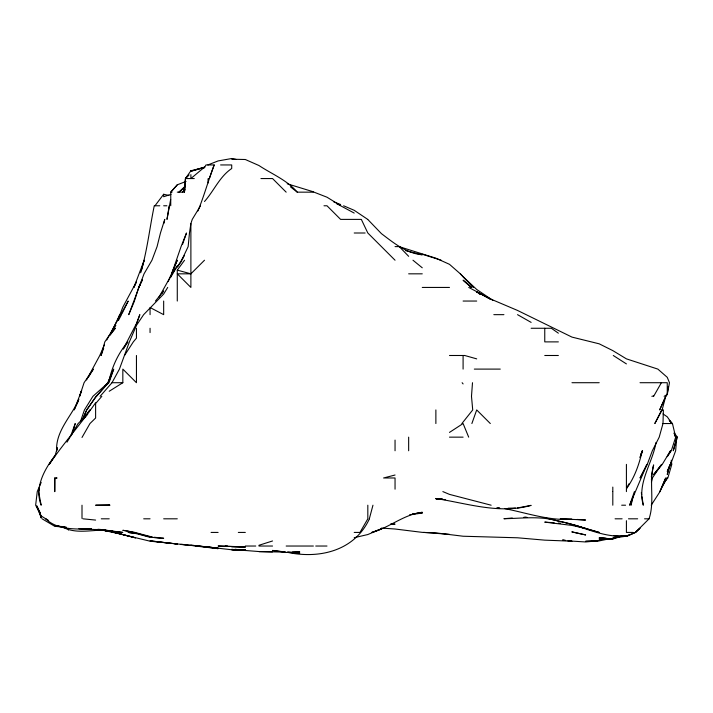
<?xml version="1.0" encoding="UTF-8"?>
<svg xmlns="http://www.w3.org/2000/svg" width="713" height="713" viewBox="0 0 713 713"><rect width="100%" height="100%" fill="white"/><g stroke="black" fill="none" stroke-linecap="round" stroke-linejoin="round"><path stroke-width="1.07" d="M170.737 205.772L170.772 192.162L177.279 184.801L186.031 181.441M54.705 491.596L54.785 477.977L57.085 477.977L54.785 478.628M208.196 182.742L208.285 178.553L208.419 182.742M472.496 382.712L471.489 396.321L472.719 409.93L461.899 423.54M185.086 189.025L184.382 192.162L185.442 178.553L190.888 170.79L204.497 167.359M184.382 192.162L185.46 178.553L188.847 174.961L185.46 178.553L194.275 178.553M676.655 438.201L675.648 450.759L670.603 464.368L667.252 471.418L670.211 464.368L667.252 474.43L669.65 465.375M665.701 396.321L667.252 394.467L668.072 386.981M651.37 480.072L651.629 477.977M159.783 205.772L154.258 205.772C149.623 228.133 147.208 250.824 140.675 272.785M200.513 205.772L192.252 219.39L190.888 223.579L189.471 232.999L188.152 246.609L181.681 260.218L182.813 258.4M631.673 501.016L631.023 505.205L634.418 491.596L629.641 505.205L646.949 464.368L640.051 477.977L647.261 464.368L652.342 450.759L659.213 437.149L662.992 423.54L663.384 409.93L662.332 409.93M169.204 205.772L166.994 219.39L170.657 199.497M664.142 396.321L667.252 394.467L669.471 382.712L667.252 377.32L657.858 369.102L626.415 358.862L612.806 350.609L599.196 343.826L571.978 337.106L517.531 310.44L490.312 298.881L468.762 287.437M651.352 476.89L653.634 464.903C648.705 482.603 654.989 501.239 649.053 518.814L635.461 532.424L626.415 536.39L613.857 535.802M163.883 223.41L164.765 219.39L160.452 232.999L157.074 246.609L151.958 260.218L144.044 273.828L128.741 314.656L134.472 301.046M656.049 442.39C652.413 463.664 636.887 482.754 643.286 505.205L641.976 496.827M651.397 482.166L652.359 477.977L661.619 464.368M675.149 443.433L673.295 450.759L677.35 437.149L674.195 432.898M675.683 441.338L676.477 438.201M369.325 518.814L372.961 505.205M665.773 396.321L659.668 409.93L665.737 396.321L662.11 409.93L654.828 423.54L661.744 409.93M141.308 270.69L144.195 260.218L133.91 287.437L136.45 281.822L122.832 307.143L118.269 318.845L119.784 314.656L110.479 334.254M80.417 421.65L84.446 409.93L92.922 396.321L108.198 382.712L113.706 369.102L109.223 382.132M39.429 488.53L38.555 491.596L41.176 505.205C34.251 487.692 44.251 469.591 54.785 455.928L49.242 464.368C63.662 443.103 80.952 423.923 95.613 402.756M55.07 455.66L57.45 447.621M72.182 434.012L75.213 423.54L70.694 436.106M57.245 448.664L56.621 450.759C55.587 430.848 71.514 416.437 78.929 399.235M134.748 300.111L138.705 287.437L142.475 279.656L138.634 287.437L140.318 284.719M167.715 287.437L163.669 294.032L143.643 314.656L136.45 325.386L129.383 341.884L119.436 369.102L112.003 382.712L100.105 396.321M197.902 211.012C204.15 195.941 208.348 180.184 214.185 164.944L205.941 164.944L204.497 167.805L204.497 167.118L190.888 171.245L190.888 170.79M183.116 192.162L185.113 185.888M182.492 244.514L186.485 232.999L181.066 246.609L171.664 273.828L177.279 260.218L168.197 281.608M209.355 178.553L214.185 164.944M471.881 423.54L476.703 409.93L490.312 423.54M103.679 348.158L101.077 355.493L104.82 341.884L109.223 335.413L115.292 328.265L109.829 335.493M136.789 323.239L139.837 314.656L136.45 323.586L123.34 348.898M111.433 374.156L109.223 380.225C112.226 366.108 118.536 352.908 127.85 341.884L123.394 348.898M111.433 373.977L107.779 382.712L105.631 385.109M41.176 482.407L37.254 491.596L35.65 505.205L41.176 515.945L45.748 518.814M82.432 419.859L86.71 409.93L95.613 396.936L108.403 382.712L95.613 397.382L86.71 409.93L82.004 420.643M104.472 344.798L99.775 355.493L86.54 379.984M135.55 326.233L136.45 324.192M171.744 273.828L173.446 269.995M78.234 401.178L74.17 409.93L81.638 390.51L79.598 396.321L84.072 382.712L93.358 369.102L88.341 377.266M170.452 277.714L177.279 265.994L172.074 273.828L158.937 297.276M67.004 442.176L78.118 423.54L87.708 414.289M121.941 313.756L128.197 301.046L106.745 340.003M626.415 491.596L626.415 488.69L628.911 483.824M369.423 518.814C354.619 550.801 319.397 559.277 287.205 552.272L299.772 553.181L288.257 552.21M640.541 454.689L642.582 450.759L640.024 457.514L642.288 450.759C639.169 464.199 634.704 477.478 626.415 488.69M114.793 327.294L115.827 325.351M118.403 320.494L121.495 314.656M88.323 412.649L89.891 409.93L82.004 420.01M653.634 396.321L661.388 382.712M664.186 482.523L666.905 477.977L659.801 491.596L665.692 477.977L659.988 491.596L651.219 505.205M177.279 192.162L182.662 192.162L184.311 189.444M662.707 485.241L667.252 477.977M184.355 255.682L177.279 267.045L181.681 261.074M124.517 355.493L133.322 341.884L136.45 338.14L136.45 328.265M161.806 293.72L163.669 290.966L155.443 301.046M177.279 301.046L177.279 270.129L184.569 260.218M154.979 205.772L163.669 194.257L168.901 195.487M182.662 192.162L184.56 189.667M204.497 201.503C214.069 190.736 219.479 176.771 231.716 168.5L231.716 164.944L220.593 164.944M660.951 465.224L653.634 474.591L662.261 464.368L670.496 450.759L667.252 456.641L671.298 450.759L675.692 437.149L672.448 423.54L669.48 420.412M101.825 396.321L95.613 403.558L95.613 418.032L89.963 423.54L82.004 437.461M177.279 184.81L170.772 192.162L172.038 192.162M105.907 385.109L108.118 382.712L104.437 386.446M190.888 223.579L190.888 287.437L177.279 273.828L190.888 273.828L204.497 260.218M664.962 481.07L667.84 477.977L671.798 464.368L671.254 460.188M185.318 186.057L178.963 192.162L185.318 186.503M105.765 385.697L108.884 382.712M635.497 532.424L640.024 528.146L635.461 532.424L626.415 536.39M204.497 167.118L190.888 178.553L190.888 174.649M85.631 416.891L82.004 419.369L85.631 417.052M449.484 432.408L463.094 423.54L468.691 437.149M109.223 391.259L122.832 382.712L122.832 369.102L136.45 382.712L136.45 355.493M630.114 534.313L626.415 536.194L612.806 538.048L615.952 537.254M207.875 164.944L218.107 160.933L231.716 158.527L235.905 159.4M620.132 536.675L612.806 539.064L599.196 537.754L612.806 539.01L599.196 538.458L605.48 538.297M170.995 194.355L163.669 196.726L163.669 194.257M258.935 545.285L272.553 540.971M190.888 171.245L204.497 167.528M395.047 475.018L383.576 477.977L395.047 477.977L395.047 489.18M354.209 537.7L367.819 534.536L381.428 528.823L371.794 532.424C389.458 527.673 403.745 514.412 422.265 512.299L412.836 514.046M609.668 538.734L599.196 540.909L585.587 541.301L597.102 540.802M651.851 396.321L653.634 395.956M517.531 507.95L531.14 505.365C499.43 514.403 467.256 503.36 435.875 498.539L442.158 499.243M409.699 514.688L422.265 513.093L417.025 513.538M598.154 540.81L585.587 541.96L567.789 540.846M412.836 513.904L414.93 513.725M512.299 518.021L503.922 518.716C522.05 518.422 540.704 515.677 558.368 521.158C581.247 525.231 602.654 538.44 626.415 535.864L621.183 535.82M523.814 517.46L526.96 517.29M106.085 530.16C91.389 529.688 74.749 534.661 61.594 526.399M523.814 517.344L525.909 517.264M508.111 508.217L515.437 508.004M292.437 552.031L299.772 551.942L286.163 552.423L272.553 550.436L285.111 551.942M260.931 178.553L272.553 178.553L286.163 192.162M290.432 186.824L297.268 192.162L314.032 192.162L326.991 197.207L340.6 205.594L336.714 203.802M163.669 205.772L166.887 205.772M323.987 205.772L326.991 205.772L340.6 219.39L361.331 219.39L367.819 232.999L395.047 260.218M340.6 205.772L354.209 213.071M354.209 232.999L365.118 232.999M395.047 246.609L399.262 246.609L408.656 256.324M408.656 273.828L422.265 273.828M422.265 287.437L449.484 287.437M463.094 301.046L476.703 301.046M493.824 314.656L503.922 314.656M531.14 328.265L551.372 328.265L558.368 333.176M558.368 341.884L544.759 341.884L544.759 328.265M449.484 355.493L464.724 355.493L476.703 358.871M544.759 355.493L558.368 355.493M474.314 369.102L500.268 369.102M112.003 382.712L122.832 382.712M571.978 382.712L599.196 382.712M640.024 382.712L667.252 382.712L667.252 394.467M662.422 423.54L672.448 423.54M449.484 437.149L463.094 437.149M674.614 435.34L675.746 437.149L677.35 437.149M621.674 505.205L625.568 505.205M101.273 518.814L109.223 518.814M143.696 518.814L150.06 518.814M163.669 518.814L177.279 518.814M615.069 518.814L622.119 518.814M628.474 518.814L637.663 518.814M644.561 518.814L649.053 518.814M211.066 532.424L218.107 532.424M238.32 532.424L245.325 532.424M354.209 532.424L359.976 532.424L367.819 518.814L367.819 505.205M381.428 528.075L395.047 529.01L422.265 532.37L435.875 532.878L463.094 536.229L517.531 537.789L544.759 540.151L571.978 541.203L568.831 540.819M633.082 532.424L626.415 532.424L626.415 520.722M225.21 546.033L227.527 546.033M245.325 546.033L255.753 546.033M258.935 546.033L272.553 546.033M286.163 546.033L313.381 546.033M315.734 546.033L326.991 546.033M231.716 546.844L245.325 546.987L218.107 546.033L245.325 546.844M442.158 498.797L435.875 498.77L445.295 499.67M390.858 524.153L395.047 524.171L390.858 524.055M231.716 159.213L245.325 159.507L258.935 165.514C271.956 174.141 286.884 179.961 297.268 192.162M82.004 528.716L91.424 529.206C75.836 528.805 57.762 530.454 45.632 518.814M285.111 552.12L258.935 551.55L231.716 549.402L240.094 549.973M423.709 532.424L449.484 534.34M243.231 550.106L245.325 550.302L231.716 549.732L245.325 549.67L231.716 549.768L197.216 545.793M497.638 507.995L499.733 508.111L496.596 507.986M558.368 523.075L560.463 523.19M89.33 528.672L91.424 528.796M97.708 529.322L115.506 532.424L103.991 530.169M242.188 550.115L245.325 550.329M577.209 519.447L585.587 520.027L560.24 518.814L571.978 519.269C549.09 520.846 527.112 513.048 504.973 508.654M554.179 522.781L544.759 522.121L571.978 525.419L585.587 528.44L573.02 524.527M181.467 544.358L185.656 544.67M180.416 544.411L218.107 548.074L150.06 541.194L122.832 534.625L135.399 537.807M195.46 546.033L218.107 548.645L204.497 546.737M66.3 527.308L54.785 526.328L42.094 518.814M88.287 528.725L91.424 529.028M235.905 549.411L239.051 549.705M172.047 543.475L150.06 540.837L177.279 544.046L174.132 543.68M82.966 518.814L95.613 520.08M152.154 537.032L136.45 532.861M154.249 537.254L163.669 538.244C149.48 538.689 136.7 531.969 122.832 530.312L134.98 532.424M95.613 529.429L106.085 530.561M190.888 545.062L194.052 545.427M99.802 529.394L101.897 529.652M565.694 540.427L562.557 540.044L565.694 540.552M105.043 530.053L108.18 530.463M110.274 530.775L122.832 532.424L95.613 529.554L78.867 528.734M60.017 526.328L54.785 525.597L66.3 527.379M62.111 526.613L64.206 526.907M136.45 533.609L128.233 532.424L136.45 533.609L150.06 537.335M98.759 529.34L122.832 534.518M103.991 530.124L106.085 530.436M545.757 518.03L571.978 524.207M135.399 537.825L114.24 532.424L121.763 534.251M491.141 505.205L449.484 494.385L442.853 491.596M177.279 270.129L190.888 273.828M287.205 183.785L313.381 191.806M585.587 528.431L571.978 524.483L599.196 532.424L586.63 528.734M399.048 246.609L435.875 258.186L449.484 264.318L460.331 273.828L473.477 287.437L460.331 273.828M422.265 254.229L441.178 260.218M333.8 201.922L340.6 204.515M405.572 250.655L422.265 254.799C406.312 253.382 393.692 242.91 381.428 233.641L367.819 219.497M343.613 205.772L354.209 210.308L367.721 219.39M517.531 314.656L531.14 322.392M493.066 300.512L476.703 289.469L463.094 276.697M613.278 355.493L626.415 363.906M45.971 518.814L48.618 520.535M663.019 413.941L667.252 416.811L671.94 423.54L669.257 420.412M480.321 294.211L476.703 291.724L480.125 294.389M412.97 260.218L422.265 267.803M471.436 287.437L463.094 280.173L471.373 287.437M462.122 382.712L463.094 383.924M36.916 506.141L40.32 513.618L36.942 506.141M674.035 433.263L675.746 437.149M36.871 506.177L41.176 517.843M39.268 510.472L41.176 517.879L41.176 516.462M641.326 492.638L641.655 494.733M626.415 464.368L626.415 487.942M612.806 487.086L612.806 491.23M612.806 491.596L612.806 505.205M463.094 355.493L463.094 369.102M435.875 409.93L435.875 423.54M408.656 437.149L408.656 450.759M395.047 440.09L395.047 450.759M163.669 301.046L163.669 314.656L150.06 307.508L150.06 314.656M150.06 328.265L150.06 332.588M82.004 505.205L82.004 518.44M68.395 528.431L68.395 530.089M54.785 477.977L54.785 491.596M41.176 515.356L41.176 515.945M607.574 538.707L599.196 539.714L607.574 538.725M109.223 504.911L95.613 505.205L109.954 505.205L109.223 504.911M272.553 551.666L258.935 551.559L272.553 551.728M239.051 549.83L234.862 549.366L239.051 549.821M245.325 550.525L241.137 550.062L245.325 550.525M198.972 546.033L196.948 545.801L198.972 546.033M109.223 531.185L98.759 529.411L109.223 531.185M117.627 532.424L110.274 530.855L117.627 532.424M585.587 534.91L571.978 531.916L585.587 534.91M490.312 299.086L476.703 291.715L490.312 299.086M670.746 464.368L670.639 462.274L670.746 464.368"/></g></svg>
